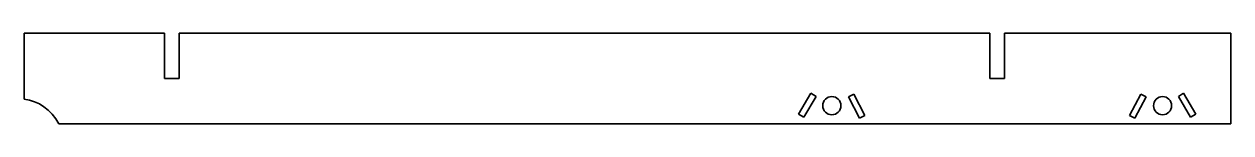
# Model space of a CAD drawing. Extents: x 10 to 410, y 134 to 164.
import ezdxf

# ---------------------------------------------------------------- set-up
doc = ezdxf.new("R2010")
doc.units = 0

msp = doc.modelspace()

# ---------------------------------------------------------------- linework, layer by layer
at = {"color": 7, "lineweight": 35}
for p, q in [((10.000488, 163.50061), (56.524841, 163.50061)), ((10.000488, 163.50061), (10.000488, 141.65686)), ((330.100494, 163.50061), (61.424835, 163.50061)), ((410.000488, 163.50061), (335.000488, 163.50061)), ((410.000488, 133.50061), (410.000488, 163.50061)), ((21.477844, 133.50061), (410.000488, 133.50061))]:
    msp.add_line(p, q, dxfattribs=at)
at = {"color": 7, "lineweight": 35, "ltscale": 0.375}
for p, q in [((56.524841, 163.50061), (56.524841, 148.50061)), ((61.424835, 148.50061), (61.424835, 163.50061)), ((330.100494, 148.50061), (330.100494, 163.50061)), ((335.000488, 163.50061), (335.000488, 148.50061))]:
    msp.add_line(p, q, dxfattribs=at)
at = {"color": 7, "lineweight": 35, "ltscale": 0.1225}
for p, q in [((56.524841, 148.50061), (61.424835, 148.50061)), ((335.000488, 148.50061), (330.100494, 148.50061))]:
    msp.add_line(p, q, dxfattribs=at)
at = {"color": 7, "lineweight": 35, "ltscale": 0.2}
for p, q in [((266.708984, 136.717041), (270.77533, 143.606506)), ((272.497711, 142.589905), (268.431335, 135.700439)), ((288.725525, 136.254456), (284.993439, 143.330566)), ((376.375732, 136.254456), (380.107819, 143.330566)), ((396.669922, 135.700439), (392.603546, 142.589905)), ((394.325928, 143.606506), (398.392273, 136.717041))]:
    msp.add_line(p, q, dxfattribs=at)
at = {"color": 7, "lineweight": 35, "ltscale": 0.05}
for p, q in [((270.77533, 143.606506), (272.497711, 142.589905)), ((392.603546, 142.589905), (394.325928, 143.606506)), ((268.431335, 135.700439), (266.708984, 136.717041)), ((398.392273, 136.717041), (396.669922, 135.700439))]:
    msp.add_line(p, q, dxfattribs=at)
at = {"color": 7, "lineweight": 35, "ltscale": 0.049999}
for p, q in [((284.993439, 143.330566), (283.224426, 142.397583)), ((380.107819, 143.330566), (381.876831, 142.397583))]:
    msp.add_line(p, q, dxfattribs=at)
at = {"color": 7, "lineweight": 35, "ltscale": 0.200001}
for p, q in [((283.224426, 142.397583), (286.956482, 135.321411)), ((381.876831, 142.397583), (378.144775, 135.321411))]:
    msp.add_line(p, q, dxfattribs=at)
at = {"color": 7, "lineweight": 35, "ltscale": 0.050001}
for p, q in [((286.956482, 135.321411), (288.725525, 136.254456)), ((378.144775, 135.321411), (376.375732, 136.254456))]:
    msp.add_line(p, q, dxfattribs=at)
at = {"color": 7, "lineweight": 35}
for centre in [(277.73175, 139.50061), (387.369507, 139.50061)]:
    msp.add_circle(centre, 3, dxfattribs=at)
msp.add_ellipse((9.440857, 126.146729), major_axis=(4.27536, -15.115051), ratio=0.891259, start_param=1.8151427818, end_param=2.7946752805, dxfattribs=at)

doc.saveas('drawing.dxf')
